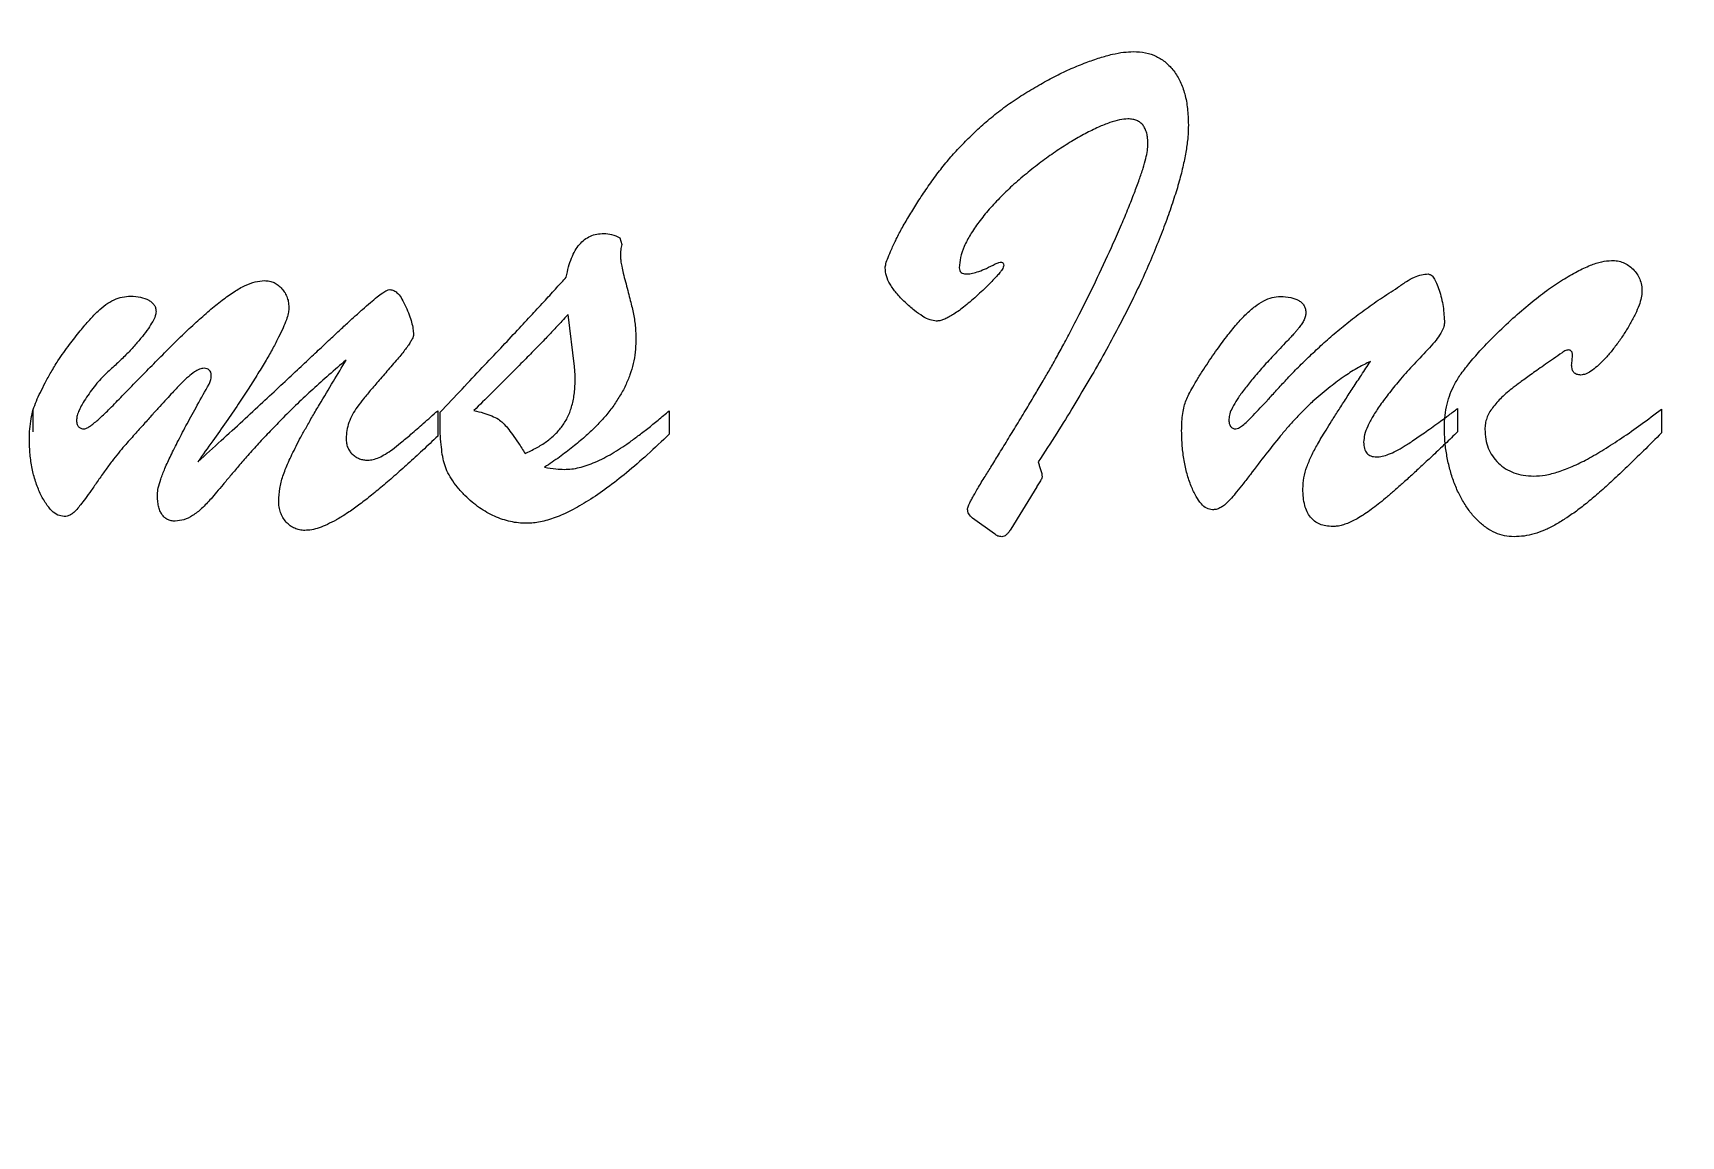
# Model space of a CAD drawing. Header units: millimetres. Extents: x -34 to 34, y -34 to 34.
# Drawn here: x 14.09 to 21.28, y -25.69 to -20.88 of the extents above; entities that cross this region are included whole.
import ezdxf

# ---------------------------------------------------------------- set-up
doc = ezdxf.new("R2010")
doc.units = ezdxf.units.MM

msp = doc.modelspace()

# ---------------------------------------------------------------- linework, layer by layer
at = {"color": 7, "linetype": 'Continuous', "lineweight": 25}
for p, q in [((16.6531, -21.7732), (16.6619, -21.8026)), ((16.4551, -22.3346), (16.4276, -22.1072)), ((14.0923, -22.5243), (14.0923, -22.6194)), ((15.8583, -22.5275), (15.8583, -22.6387)), ((15.8689, -22.5712), (15.8689, -22.5344)), ((16.8686, -22.5275), (16.8686, -22.63)), ((20.3087, -22.5179), (20.3087, -22.6194)), ((21.1986, -22.5206), (21.1986, -22.624)), ((18.472, -22.8597), (18.3585, -23.0448)), ((18.2882, -23.065), (18.1917, -22.9961))]:
    msp.add_line(p, q, dxfattribs=at)
at = {"color": 7, "linetype": 'Continuous'}
msp.add_circle((0, 0), 34, dxfattribs=at)
at = {"color": 7, "linetype": 'Continuous', "lineweight": 25}
for points, knots in [([(18.1734, -21.3404), (18.1918, -21.3222), (18.229, -21.2856), (18.2893, -21.235), (18.3529, -21.1868), (18.42, -21.1429), (18.4882, -21.1025), (18.5555, -21.0662), (18.6215, -21.0345), (18.6855, -21.0089), (18.7455, -20.9877), (18.8002, -20.9722), (18.849, -20.9629), (18.8796, -20.9612), (18.8937, -20.9604)], [0, 0, 0, 0, 0.093668, 0.188815, 0.284569, 0.382163, 0.478813, 0.571288, 0.659032, 0.743308, 0.820768, 0.889198, 0.948872, 1, 1, 1, 1]), ([(18.8937, -20.9604), (18.9116, -20.9612), (18.9463, -20.9628), (18.9948, -20.9797), (19.0373, -21.0066), (19.0722, -21.0448), (19.1004, -21.0916), (19.1201, -21.1474), (19.1318, -21.2111), (19.1333, -21.2564), (19.134, -21.2802)], [0, 0, 0, 0, 0.1187365, 0.2295896, 0.337288, 0.4504725, 0.5707081, 0.6986873, 0.841786, 1, 1, 1, 1]), ([(18.8703, -21.2545), (18.8581, -21.2554), (18.8312, -21.2576), (18.7879, -21.2709), (18.738, -21.2914), (18.6821, -21.3192), (18.6222, -21.3534), (18.5602, -21.3929), (18.4973, -21.4376), (18.4343, -21.4866), (18.3731, -21.5383), (18.3168, -21.5925), (18.2653, -21.6473), (18.2203, -21.7025), (18.1828, -21.7564), (18.1558, -21.8081), (18.1381, -21.8567), (18.1355, -21.8887), (18.1343, -21.9036)], [0, 0, 0, 0, 0.035596, 0.078827, 0.13145, 0.193316, 0.261283, 0.332942, 0.408091, 0.486895, 0.566287, 0.641962, 0.715447, 0.785785, 0.850229, 0.906694, 0.956244, 1, 1, 1, 1]), ([(19.134, -21.2802), (19.1336, -21.298), (19.1327, -21.3354), (19.1239, -21.3941), (19.1117, -21.4584), (19.0941, -21.5284), (19.0706, -21.6037), (19.0433, -21.6849), (19.0103, -21.7714), (18.9728, -21.8634), (18.9302, -21.9605), (18.8812, -22.0613), (18.8274, -22.1665), (18.7689, -22.2761), (18.7035, -22.3889), (18.634, -22.5065), (18.5585, -22.6279), (18.5055, -22.7095), (18.4784, -22.7513)], [0, 0, 0, 0, 0.032809, 0.069015, 0.109304, 0.153576, 0.202024, 0.254834, 0.311619, 0.37296, 0.438117, 0.507122, 0.579787, 0.656148, 0.736268, 0.820396, 0.908217, 1, 1, 1, 1]), ([(18.9576, -21.3647), (18.9573, -21.3561), (18.9569, -21.3399), (18.9529, -21.3172), (18.9459, -21.2981), (18.9369, -21.2817), (18.9239, -21.2695), (18.9085, -21.2606), (18.8902, -21.2554), (18.8772, -21.2548), (18.8703, -21.2545)], [0, 0, 0, 0, 0.160549, 0.303175, 0.42816, 0.541088, 0.648396, 0.75741, 0.870664, 1, 1, 1, 1]), ([(17.8109, -21.9036), (17.8118, -21.8978), (17.8142, -21.8825), (17.8243, -21.8559), (17.8398, -21.8202), (17.8604, -21.7762), (17.8866, -21.7259), (17.9185, -21.6721), (17.954, -21.6146), (17.9936, -21.5553), (18.0359, -21.4961), (18.0799, -21.4399), (18.1256, -21.3881), (18.1576, -21.3561), (18.1734, -21.3404)], [0, 0, 0, 0, 0.026265, 0.068611, 0.125556, 0.199145, 0.284276, 0.377192, 0.476409, 0.584247, 0.693846, 0.799371, 0.900981, 1, 1, 1, 1]), ([(18.8064, -21.7966), (18.8183, -21.7697), (18.8408, -21.7185), (18.8719, -21.6455), (18.8973, -21.5797), (18.9192, -21.5221), (18.9361, -21.472), (18.9474, -21.4294), (18.9558, -21.3948), (18.9571, -21.3738), (18.9576, -21.3647)], [0, 0, 0, 0, 0.192163, 0.364754, 0.518373, 0.652893, 0.767718, 0.863082, 0.940771, 1, 1, 1, 1]), ([(16.4193, -21.9445), (16.4224, -21.9296), (16.4282, -21.9014), (16.4409, -21.8623), (16.4571, -21.8293), (16.4756, -21.8016), (16.4983, -21.7802), (16.5242, -21.7654), (16.5527, -21.7555), (16.573, -21.7547), (16.5833, -21.7543)], [0, 0, 0, 0, 0.1658, 0.313396, 0.445348, 0.565113, 0.674789, 0.780859, 0.887868, 1, 1, 1, 1]), ([(16.5833, -21.7543), (16.5948, -21.7552), (16.6192, -21.7571), (16.6414, -21.7676), (16.6531, -21.7732)], [0, 0, 0, 0, 0.470802, 1, 1, 1, 1]), ([(16.6619, -21.8026), (16.6601, -21.81), (16.6559, -21.8274), (16.6559, -21.8452), (16.6559, -21.8554)], [0, 0, 0, 0, 0.4308304, 1, 1, 1, 1]), ([(16.6559, -21.8554), (16.6562, -21.8614), (16.657, -21.8754), (16.6619, -21.8996), (16.6679, -21.9302), (16.6777, -21.9652), (16.6873, -22.0019), (16.6965, -22.037), (16.7045, -22.0689), (16.7133, -22.1083), (16.722, -22.1587), (16.7226, -22.1999), (16.723, -22.2215)], [0, 0, 0, 0, 0.048126, 0.113055, 0.19727, 0.299033, 0.404679, 0.50256, 0.589993, 0.669397, 0.826363, 1, 1, 1, 1]), ([(18.2432, -22.8202), (18.2529, -22.8047), (18.2737, -22.7714), (18.3069, -22.7172), (18.3449, -22.6557), (18.3857, -22.5883), (18.4271, -22.5207), (18.4651, -22.4569), (18.4987, -22.3997), (18.5297, -22.3469), (18.5597, -22.2934), (18.5915, -22.2348), (18.6262, -22.1689), (18.6762, -22.072), (18.738, -21.9478), (18.7839, -21.8463), (18.8064, -21.7966)], [0, 0, 0, 0, 0.046764, 0.100734, 0.162991, 0.232455, 0.302794, 0.366395, 0.422923, 0.472919, 0.523402, 0.580182, 0.644148, 0.714429, 0.859901, 1, 1, 1, 1]), ([(18.0337, -22.1366), (18.0247, -22.1353), (18.0039, -22.1326), (17.9722, -22.1148), (17.9359, -22.0887), (17.897, -22.0547), (17.8604, -22.0168), (17.8326, -21.9781), (17.8147, -21.9406), (17.8121, -21.9154), (17.8109, -21.9036)], [0, 0, 0, 0, 0.079801, 0.183782, 0.314681, 0.475673, 0.639194, 0.777953, 0.895992, 1, 1, 1, 1]), ([(18.3282, -21.8935), (18.3277, -21.8962), (18.3265, -21.9027), (18.3203, -21.9133), (18.3103, -21.9258), (18.2976, -21.9418), (18.2803, -21.9593), (18.2601, -21.9803), (18.2358, -22.0034), (18.2088, -22.0283), (18.1808, -22.0527), (18.1542, -22.0749), (18.1295, -22.0939), (18.1065, -22.1089), (18.0859, -22.1213), (18.0669, -22.1296), (18.0498, -22.1352), (18.0388, -22.1361), (18.0337, -22.1366)], [0, 0, 0, 0, 0.020529, 0.051023, 0.092165, 0.143939, 0.20713, 0.28111, 0.36757, 0.464907, 0.563212, 0.651708, 0.731406, 0.801827, 0.862917, 0.915552, 0.960926, 1, 1, 1, 1]), ([(18.1343, -21.9036), (18.1346, -21.9075), (18.1351, -21.915), (18.1418, -21.9251), (18.1547, -21.9301), (18.1644, -21.9305), (18.1701, -21.9307)], [0, 0, 0, 0, 0.2261421, 0.4317739, 0.6675875, 1, 1, 1, 1]), ([(18.1701, -21.9307), (18.1774, -21.9301), (18.1942, -21.9285), (18.2216, -21.9191), (18.255, -21.9059), (18.2785, -21.8938), (18.2914, -21.8871)], [0, 0, 0, 0, 0.167749, 0.389526, 0.664334, 1, 1, 1, 1]), ([(18.2914, -21.8871), (18.2967, -21.8848), (18.3054, -21.881), (18.318, -21.8776), (18.3275, -21.8836), (18.3279, -21.89), (18.3282, -21.8935)], [0, 0, 0, 0, 0.3678022, 0.6134777, 0.7893749, 1, 1, 1, 1]), ([(20.0464, -21.9905), (20.0591, -21.9815), (20.0826, -21.9648), (20.1176, -21.9455), (20.1498, -21.9333), (20.1705, -21.9316), (20.1801, -21.9307)], [0, 0, 0, 0, 0.31386, 0.580849, 0.806719, 1, 1, 1, 1]), ([(20.1801, -21.9307), (20.1843, -21.9319), (20.1944, -21.9349), (20.2064, -21.9503), (20.2175, -21.9731), (20.233, -22.0143), (20.2477, -22.0725), (20.2501, -22.1211), (20.2513, -22.1453)], [0, 0, 0, 0, 0.0544579, 0.1319183, 0.2377193, 0.3800399, 0.6920265, 1, 1, 1, 1]), ([(20.4728, -22.1977), (20.4984, -22.1729), (20.5478, -22.1251), (20.6231, -22.0607), (20.6949, -22.0043), (20.7637, -21.9579), (20.8273, -21.9206), (20.8842, -21.8934), (20.9343, -21.8762), (20.9658, -21.8733), (20.98, -21.8719)], [0, 0, 0, 0, 0.174549, 0.336763, 0.484837, 0.621508, 0.742819, 0.845492, 0.930414, 1, 1, 1, 1]), ([(20.98, -21.8719), (20.9889, -21.8723), (21.0065, -21.8731), (21.0316, -21.8808), (21.0548, -21.8928), (21.0746, -21.9101), (21.0919, -21.9301), (21.1045, -21.9535), (21.1121, -21.9797), (21.1128, -21.9981), (21.1132, -22.0075)], [0, 0, 0, 0, 0.12621, 0.248313, 0.368574, 0.49321, 0.617847, 0.741042, 0.867308, 1, 1, 1, 1]), ([(14.3151, -22.607), (14.3178, -22.6065), (14.3242, -22.6053), (14.3343, -22.5995), (14.3474, -22.5913), (14.3624, -22.5786), (14.3807, -22.5636), (14.4007, -22.5444), (14.4238, -22.5226), (14.4577, -22.4875), (14.5034, -22.4409), (14.5603, -22.3824), (14.6201, -22.3217), (14.6816, -22.2598), (14.7424, -22.1986), (14.803, -22.1425), (14.8605, -22.0914), (14.9156, -22.0466), (14.9672, -22.0091), (15.0153, -21.9813), (15.0601, -21.9642), (15.0892, -21.9614), (15.1026, -21.9601)], [0, 0, 0, 0, 0.007768, 0.018708, 0.033514, 0.052825, 0.075549, 0.102299, 0.133128, 0.168041, 0.243844, 0.322793, 0.405198, 0.491061, 0.576296, 0.655918, 0.730607, 0.799865, 0.862067, 0.915638, 0.960937, 1, 1, 1, 1]), ([(14.8118, -22.7499), (14.8458, -22.7191), (14.9115, -22.6599), (15.0057, -22.5734), (15.0924, -22.493), (15.1718, -22.4192), (15.2433, -22.3521), (15.307, -22.2927), (15.3623, -22.2406), (15.4103, -22.1951), (15.4536, -22.1554), (15.4927, -22.119), (15.5298, -22.0864), (15.563, -22.057), (15.592, -22.0324), (15.616, -22.0149), (15.6339, -22.0031), (15.6448, -22.0003), (15.6488, -21.9992)], [0, 0, 0, 0, 0.122156, 0.235615, 0.340681, 0.437079, 0.524233, 0.601864, 0.669099, 0.726811, 0.777903, 0.825536, 0.869167, 0.909342, 0.943812, 0.970083, 0.988904, 1, 1, 1, 1]), ([(15.1026, -21.9601), (15.11, -21.9606), (15.1245, -21.9615), (15.1452, -21.968), (15.1637, -21.9795), (15.1793, -21.9952), (15.1928, -22.0135), (15.2027, -22.0346), (15.2082, -22.0579), (15.2088, -22.074), (15.2092, -22.0823)], [0, 0, 0, 0, 0.122594, 0.239889, 0.356216, 0.480171, 0.605678, 0.731827, 0.862448, 1, 1, 1, 1]), ([(15.6488, -21.9992), (15.6552, -22), (15.6689, -22.0019), (15.6874, -22.018), (15.7041, -22.0423), (15.7198, -22.0739), (15.7336, -22.1078), (15.7445, -22.1399), (15.7508, -22.1686), (15.7521, -22.1866), (15.7527, -22.1949)], [0, 0, 0, 0, 0.080435, 0.174214, 0.300566, 0.459378, 0.624778, 0.769329, 0.893608, 1, 1, 1, 1]), ([(15.8689, -22.5344), (15.9009, -22.5006), (15.9623, -22.4356), (16.0506, -22.3423), (16.1312, -22.2568), (16.2038, -22.1789), (16.2691, -22.1095), (16.3259, -22.0473), (16.3754, -21.9934), (16.4055, -21.9599), (16.4193, -21.9445)], [0, 0, 0, 0, 0.173206, 0.332313, 0.477737, 0.610282, 0.727924, 0.832304, 0.923391, 1, 1, 1, 1]), ([(19.3412, -22.607), (19.3453, -22.606), (19.3559, -22.6033), (19.3726, -22.5908), (19.3934, -22.5718), (19.419, -22.5462), (19.448, -22.5139), (19.483, -22.4781), (19.5202, -22.4362), (19.5624, -22.3912), (19.6081, -22.3425), (19.6588, -22.2932), (19.7131, -22.2425), (19.7714, -22.191), (19.834, -22.1394), (19.9007, -22.0881), (19.9721, -22.0387), (20.0214, -22.0067), (20.0464, -21.9905)], [0, 0, 0, 0, 0.013278, 0.034803, 0.06488, 0.103534, 0.150159, 0.203328, 0.262755, 0.32872, 0.400183, 0.475425, 0.554164, 0.636813, 0.723493, 0.812623, 0.904831, 1, 1, 1, 1]), ([(14.2012, -22.3093), (14.218, -22.2857), (14.2495, -22.2417), (14.2958, -22.182), (14.337, -22.1331), (14.3737, -22.094), (14.409, -22.0642), (14.4445, -22.043), (14.4815, -22.0302), (14.5066, -22.0285), (14.5191, -22.0277)], [0, 0, 0, 0, 0.197563, 0.369624, 0.51496, 0.633967, 0.735672, 0.828886, 0.91482, 1, 1, 1, 1]), ([(14.5191, -22.0277), (14.5335, -22.0284), (14.5605, -22.0299), (14.5916, -22.0415), (14.6114, -22.0543), (14.6221, -22.0661), (14.6285, -22.0801), (14.6291, -22.0901), (14.6294, -22.0952)], [0, 0, 0, 0, 0.300196, 0.564267, 0.684438, 0.791317, 0.893314, 1, 1, 1, 1]), ([(19.2011, -22.346), (19.2181, -22.3203), (19.2501, -22.272), (19.2987, -22.2067), (19.3424, -22.1515), (19.3835, -22.1072), (19.4223, -22.0725), (19.4605, -22.0481), (19.498, -22.0319), (19.5235, -22.03), (19.5355, -22.029)], [0, 0, 0, 0, 0.194739, 0.3653, 0.512963, 0.638685, 0.746165, 0.839941, 0.924052, 1, 1, 1, 1]), ([(19.5355, -22.029), (19.5506, -22.0298), (19.5784, -22.0312), (19.6105, -22.0423), (19.6295, -22.0563), (19.6396, -22.0691), (19.6454, -22.0847), (19.646, -22.0958), (19.6463, -22.1016)], [0, 0, 0, 0, 0.304246, 0.558368, 0.670792, 0.776435, 0.881988, 1, 1, 1, 1]), ([(21.1132, -22.0075), (21.1124, -22.0165), (21.1107, -22.037), (21.1, -22.0696), (21.0838, -22.1073), (21.0616, -22.1485), (21.0363, -22.1912), (21.0081, -22.232), (20.9789, -22.2702), (20.9489, -22.3043), (20.9197, -22.333), (20.893, -22.3542), (20.8693, -22.3685), (20.8536, -22.3708), (20.8467, -22.3718)], [0, 0, 0, 0, 0.058221, 0.130774, 0.218141, 0.321149, 0.429712, 0.535444, 0.638148, 0.73743, 0.826133, 0.899444, 0.955991, 1, 1, 1, 1]), ([(14.6294, -22.0952), (14.6284, -22.1016), (14.6262, -22.1168), (14.6136, -22.1412), (14.5947, -22.1708), (14.5688, -22.2049), (14.5375, -22.2418), (14.5022, -22.2807), (14.4621, -22.3195), (14.4336, -22.3449), (14.419, -22.358)], [0, 0, 0, 0, 0.0562451, 0.134582, 0.2380566, 0.3659684, 0.5102638, 0.6636929, 0.8274612, 1, 1, 1, 1]), ([(15.2092, -22.0823), (15.2085, -22.0893), (15.2068, -22.1058), (15.1974, -22.1335), (15.1832, -22.1681), (15.1631, -22.2093), (15.1386, -22.2568), (15.1085, -22.3098), (15.073, -22.368), (15.0324, -22.432), (14.9864, -22.5022), (14.9336, -22.5785), (14.8749, -22.6619), (14.8334, -22.7198), (14.8118, -22.7499)], [0, 0, 0, 0, 0.0267007, 0.0635431, 0.1118175, 0.1704817, 0.2394025, 0.3170954, 0.4044462, 0.5012043, 0.6082142, 0.7266518, 0.8575162, 1, 1, 1, 1]), ([(16.4276, -22.1072), (16.4184, -22.1173), (16.398, -22.1399), (16.3634, -22.1764), (16.3227, -22.2199), (16.2742, -22.2687), (16.2196, -22.3245), (16.1581, -22.3864), (16.0895, -22.4544), (16.0415, -22.5018), (16.0164, -22.5266)], [0, 0, 0, 0, 0.069757, 0.155516, 0.256753, 0.373994, 0.506719, 0.655477, 0.819719, 1, 1, 1, 1]), ([(19.6463, -22.1016), (19.6458, -22.1072), (19.6448, -22.1192), (19.6368, -22.136), (19.6267, -22.1523), (19.6167, -22.1661), (19.6062, -22.178), (19.5957, -22.1909), (19.5807, -22.206), (19.5702, -22.2178), (19.5645, -22.2243)], [0, 0, 0, 0, 0.111143, 0.237226, 0.366242, 0.495293, 0.575561, 0.684022, 0.8268, 1, 1, 1, 1]), ([(20.2513, -22.1453), (20.2503, -22.1521), (20.2479, -22.168), (20.2341, -22.1928), (20.2133, -22.2218), (20.1958, -22.2421), (20.1861, -22.2532)], [0, 0, 0, 0, 0.161132, 0.372934, 0.653633, 1, 1, 1, 1]), ([(15.7527, -22.1949), (15.7523, -22.1978), (15.7516, -22.2048), (15.7462, -22.2159), (15.7383, -22.2295), (15.7279, -22.2463), (15.7133, -22.2646), (15.6968, -22.2863), (15.6764, -22.3098), (15.6469, -22.3443), (15.61, -22.3857), (15.5702, -22.4324), (15.5364, -22.4735), (15.508, -22.5095), (15.4856, -22.5434), (15.4703, -22.5778), (15.4606, -22.6132), (15.4593, -22.6373), (15.4586, -22.6493)], [0, 0, 0, 0, 0.016036, 0.037711, 0.066457, 0.102071, 0.144921, 0.193617, 0.250404, 0.314242, 0.440662, 0.552425, 0.648386, 0.730424, 0.801652, 0.869198, 0.934713, 1, 1, 1, 1]), ([(20.2513, -22.5992), (20.2518, -22.582), (20.2526, -22.5483), (20.2619, -22.4995), (20.2754, -22.4533), (20.2963, -22.4087), (20.3256, -22.3627), (20.3655, -22.313), (20.4145, -22.2562), (20.4524, -22.2181), (20.4728, -22.1977)], [0, 0, 0, 0, 0.108925, 0.213508, 0.313969, 0.413473, 0.524754, 0.658991, 0.817315, 1, 1, 1, 1]), ([(16.723, -22.2215), (16.7225, -22.2384), (16.7215, -22.2721), (16.7123, -22.322), (16.698, -22.371), (16.6782, -22.419), (16.6525, -22.4654), (16.6226, -22.5113), (16.5869, -22.5557), (16.5462, -22.5996), (16.4998, -22.6431), (16.4471, -22.6865), (16.389, -22.7314), (16.3469, -22.7596), (16.3251, -22.7742)], [0, 0, 0, 0, 0.071249, 0.142172, 0.213601, 0.286386, 0.360767, 0.437363, 0.517462, 0.601215, 0.689979, 0.785955, 0.889311, 1, 1, 1, 1]), ([(19.5645, -22.2243), (19.5444, -22.245), (19.5066, -22.2841), (19.4552, -22.3412), (19.4115, -22.3921), (19.3753, -22.4369), (19.3473, -22.4765), (19.3275, -22.5104), (19.3139, -22.5385), (19.3115, -22.5562), (19.3104, -22.5638)], [0, 0, 0, 0, 0.201613, 0.380674, 0.537241, 0.671464, 0.783837, 0.875553, 0.946612, 1, 1, 1, 1]), ([(20.1861, -22.2532), (20.1634, -22.2769), (20.1206, -22.3215), (20.062, -22.3868), (20.0126, -22.4465), (19.972, -22.5007), (19.9397, -22.5492), (19.917, -22.5923), (19.902, -22.6299), (19.8996, -22.6538), (19.8985, -22.6644)], [0, 0, 0, 0, 0.192809, 0.364756, 0.516725, 0.649584, 0.763741, 0.859419, 0.937072, 1, 1, 1, 1]), ([(20.7645, -22.2748), (20.7521, -22.2834), (20.7282, -22.3), (20.6938, -22.3236), (20.6627, -22.3459), (20.6343, -22.3653), (20.61, -22.3841), (20.5874, -22.3993), (20.5689, -22.4139), (20.539, -22.4356), (20.5017, -22.4674), (20.467, -22.5053), (20.4463, -22.5364), (20.4353, -22.5596), (20.4293, -22.5839), (20.4283, -22.6002), (20.4277, -22.6084)], [0, 0, 0, 0, 0.092484, 0.178197, 0.256369, 0.326462, 0.389576, 0.44482, 0.493094, 0.534043, 0.67126, 0.793009, 0.847973, 0.899662, 0.950003, 1, 1, 1, 1]), ([(20.8095, -22.284), (20.8093, -22.2787), (20.8089, -22.2691), (20.7954, -22.2609), (20.7793, -22.2643), (20.7699, -22.271), (20.7645, -22.2748)], [0, 0, 0, 0, 0.244218, 0.438634, 0.679067, 1, 1, 1, 1]), ([(20.8063, -22.3286), (20.8068, -22.3246), (20.8078, -22.317), (20.8085, -22.3056), (20.8097, -22.2948), (20.8096, -22.2876), (20.8095, -22.284)], [0, 0, 0, 0, 0.26888, 0.516296, 0.763712, 1, 1, 1, 1]), ([(14.0767, -22.6539), (14.077, -22.6382), (14.0775, -22.6077), (14.0838, -22.564), (14.0927, -22.5232), (14.1067, -22.4848), (14.1252, -22.4464), (14.1462, -22.4042), (14.172, -22.3581), (14.1912, -22.3261), (14.2012, -22.3093)], [0, 0, 0, 0, 0.126045, 0.245666, 0.355895, 0.46213, 0.573726, 0.699632, 0.842232, 1, 1, 1, 1]), ([(14.419, -22.358), (14.4028, -22.3743), (14.3686, -22.4087), (14.3332, -22.4579), (14.3075, -22.4977), (14.2941, -22.5242), (14.2849, -22.5459), (14.2832, -22.5595), (14.2825, -22.5652)], [0, 0, 0, 0, 0.27389, 0.576698, 0.721118, 0.837917, 0.931543, 1, 1, 1, 1]), ([(14.8389, -22.3424), (14.8323, -22.3434), (14.8173, -22.3458), (14.7943, -22.3595), (14.7681, -22.3804), (14.7437, -22.4037), (14.7208, -22.4273), (14.6992, -22.4503), (14.674, -22.4781), (14.6447, -22.5099), (14.612, -22.5465), (14.5752, -22.5874), (14.5344, -22.6326), (14.5062, -22.6644), (14.4916, -22.681)], [0, 0, 0, 0, 0.04027, 0.092276, 0.1611, 0.245998, 0.298374, 0.362709, 0.439019, 0.527942, 0.627524, 0.739719, 0.864527, 1, 1, 1, 1]), ([(14.8697, -22.3736), (14.8695, -22.3689), (14.8691, -22.3604), (14.8625, -22.3495), (14.8518, -22.343), (14.8434, -22.3426), (14.8389, -22.3424)], [0, 0, 0, 0, 0.277827, 0.504548, 0.731269, 1, 1, 1, 1]), ([(15.4586, -22.3065), (15.4336, -22.328), (15.3845, -22.3702), (15.3137, -22.4336), (15.2471, -22.4959), (15.1855, -22.5568), (15.1287, -22.6149), (15.0773, -22.6697), (15.0307, -22.7203), (14.9905, -22.768), (14.9547, -22.8107), (14.9229, -22.8486), (14.8948, -22.8815), (14.8776, -22.9021), (14.8697, -22.9116)], [0, 0, 0, 0, 0.117074, 0.229402, 0.337391, 0.440335, 0.536752, 0.625522, 0.707043, 0.780634, 0.846568, 0.904783, 0.956044, 1, 1, 1, 1]), ([(15.1646, -22.9212), (15.1655, -22.9031), (15.1673, -22.8662), (15.1798, -22.8206), (15.1936, -22.7828), (15.2073, -22.7515), (15.2227, -22.7176), (15.2411, -22.681), (15.2614, -22.6408), (15.2864, -22.5979), (15.3126, -22.5502), (15.3526, -22.4841), (15.4012, -22.4022), (15.4401, -22.3375), (15.4586, -22.3065)], [0, 0, 0, 0, 0.0791172, 0.1604597, 0.2052666, 0.2546556, 0.3090629, 0.3679231, 0.4333618, 0.5054568, 0.58443, 0.6707068, 0.8426864, 1, 1, 1, 1]), ([(16.4583, -22.3879), (16.4584, -22.383), (16.4586, -22.3736), (16.4574, -22.3601), (16.4566, -22.3473), (16.4556, -22.3388), (16.4551, -22.3346)], [0, 0, 0, 0, 0.275143, 0.525084, 0.757872, 1, 1, 1, 1]), ([(19.1046, -22.6153), (19.1049, -22.6018), (19.1054, -22.5763), (19.109, -22.5405), (19.1148, -22.5094), (19.1234, -22.4812), (19.137, -22.4534), (19.1543, -22.422), (19.1757, -22.3854), (19.1922, -22.3598), (19.2011, -22.346)], [0, 0, 0, 0, 0.138621, 0.262063, 0.36951, 0.463615, 0.564335, 0.686211, 0.832284, 1, 1, 1, 1]), ([(19.6339, -22.8684), (19.6346, -22.8522), (19.6361, -22.8197), (19.6503, -22.7714), (19.671, -22.723), (19.6932, -22.6813), (19.7147, -22.6441), (19.7358, -22.6106), (19.7598, -22.571), (19.7883, -22.5269), (19.8197, -22.4782), (19.8536, -22.4259), (19.8901, -22.3706), (19.915, -22.3326), (19.9279, -22.313)], [0, 0, 0, 0, 0.076224, 0.153427, 0.235771, 0.324739, 0.376595, 0.438621, 0.511688, 0.594955, 0.687044, 0.785348, 0.889263, 1, 1, 1, 1]), ([(19.9279, -22.313), (19.9104, -22.3214), (19.8722, -22.3397), (19.8142, -22.3774), (19.7497, -22.4249), (19.7059, -22.4616), (19.6826, -22.4811)], [0, 0, 0, 0, 0.1948779, 0.4259937, 0.6936187, 1, 1, 1, 1]), ([(20.8467, -22.3718), (20.8408, -22.3714), (20.8297, -22.3706), (20.8153, -22.3617), (20.8075, -22.3464), (20.8067, -22.335), (20.8063, -22.3286)], [0, 0, 0, 0, 0.262931, 0.490431, 0.716798, 1, 1, 1, 1]), ([(14.6354, -22.8928), (14.6363, -22.8832), (14.6385, -22.8606), (14.651, -22.823), (14.6688, -22.7759), (14.6951, -22.7202), (14.7277, -22.6553), (14.7662, -22.5815), (14.811, -22.4995), (14.8434, -22.4423), (14.8605, -22.4122)], [0, 0, 0, 0, 0.053864, 0.127482, 0.221574, 0.337239, 0.474033, 0.630502, 0.805168, 1, 1, 1, 1]), ([(14.8605, -22.4122), (14.8631, -22.4069), (14.8693, -22.3949), (14.8695, -22.3813), (14.8697, -22.3736)], [0, 0, 0, 0, 0.436018, 1, 1, 1, 1]), ([(16.2397, -22.7136), (16.2564, -22.706), (16.2888, -22.6913), (16.3329, -22.6635), (16.3711, -22.6317), (16.4031, -22.5953), (16.4287, -22.5531), (16.4458, -22.5038), (16.4564, -22.448), (16.4577, -22.4086), (16.4583, -22.3879)], [0, 0, 0, 0, 0.1307277, 0.2532697, 0.3701483, 0.4830041, 0.5974714, 0.719254, 0.8525094, 1, 1, 1, 1]), ([(19.6826, -22.4811), (19.6685, -22.4947), (19.6412, -22.5211), (19.6026, -22.5611), (19.5671, -22.6001), (19.5237, -22.6521), (19.4693, -22.72), (19.4162, -22.7902), (19.3744, -22.8453), (19.3464, -22.8795), (19.3235, -22.9068), (19.3048, -22.9276), (19.2881, -22.9422), (19.2719, -22.9524), (19.2554, -22.9587), (19.2442, -22.9595), (19.2388, -22.9598)], [0, 0, 0, 0, 0.088509, 0.172601, 0.252351, 0.32785, 0.48021, 0.647379, 0.727212, 0.794434, 0.848211, 0.889047, 0.921102, 0.94889, 0.975504, 1, 1, 1, 1]), ([(14.2825, -22.5652), (14.2826, -22.5714), (14.2829, -22.5825), (14.2896, -22.5966), (14.301, -22.6058), (14.3102, -22.6066), (14.3151, -22.607)], [0, 0, 0, 0, 0.307142, 0.546325, 0.758751, 1, 1, 1, 1]), ([(15.5533, -22.7434), (15.5612, -22.7429), (15.5782, -22.7417), (15.604, -22.7313), (15.6323, -22.7166), (15.6635, -22.6947), (15.6999, -22.665), (15.7452, -22.628), (15.7987, -22.5807), (15.8374, -22.5462), (15.8583, -22.5275)], [0, 0, 0, 0, 0.062242, 0.134318, 0.217811, 0.314633, 0.435404, 0.589509, 0.777647, 1, 1, 1, 1]), ([(15.9773, -22.8978), (15.966, -22.8858), (15.9444, -22.8629), (15.9183, -22.8265), (15.8982, -22.7913), (15.8854, -22.7552), (15.8777, -22.7166), (15.8731, -22.6734), (15.869, -22.6244), (15.8689, -22.5896), (15.8689, -22.5712)], [0, 0, 0, 0, 0.138819, 0.264466, 0.376463, 0.479275, 0.586024, 0.706811, 0.845204, 1, 1, 1, 1]), ([(16.0164, -22.5266), (16.0307, -22.53), (16.0574, -22.5363), (16.0931, -22.5491), (16.1222, -22.5629), (16.1447, -22.5811), (16.1644, -22.6043), (16.1865, -22.6336), (16.212, -22.6708), (16.2299, -22.6985), (16.2397, -22.7136)], [0, 0, 0, 0, 0.145236, 0.270552, 0.37402, 0.461162, 0.554339, 0.674104, 0.823009, 1, 1, 1, 1]), ([(16.4115, -22.7834), (16.4221, -22.7831), (16.4439, -22.7824), (16.4771, -22.776), (16.5115, -22.7658), (16.5599, -22.7467), (16.6216, -22.7146), (16.6829, -22.675), (16.7335, -22.6367), (16.7763, -22.6046), (16.8214, -22.5673), (16.8524, -22.5412), (16.8686, -22.5275)], [0, 0, 0, 0, 0.059536, 0.122559, 0.189885, 0.261069, 0.414778, 0.579881, 0.671017, 0.771804, 0.880776, 1, 1, 1, 1]), ([(19.3104, -22.5638), (19.3106, -22.5702), (19.3109, -22.5814), (19.317, -22.596), (19.3276, -22.6057), (19.3366, -22.6066), (19.3412, -22.607)], [0, 0, 0, 0, 0.316279, 0.560279, 0.772632, 1, 1, 1, 1]), ([(19.9545, -22.7292), (19.9629, -22.7286), (19.9811, -22.7273), (20.0098, -22.7176), (20.0418, -22.7027), (20.0707, -22.686), (20.0964, -22.6694), (20.1193, -22.6547), (20.1442, -22.637), (20.1725, -22.6181), (20.2025, -22.5957), (20.2358, -22.5719), (20.2715, -22.5458), (20.2961, -22.5274), (20.3087, -22.5179)], [0, 0, 0, 0, 0.0599, 0.131391, 0.216246, 0.314019, 0.371517, 0.436037, 0.509739, 0.591389, 0.68136, 0.779276, 0.885783, 1, 1, 1, 1]), ([(20.6404, -22.8128), (20.6575, -22.8119), (20.6941, -22.8098), (20.7505, -22.7941), (20.8121, -22.771), (20.8784, -22.7377), (20.9499, -22.6953), (21.028, -22.6454), (21.1116, -22.5861), (21.1687, -22.5431), (21.1986, -22.5206)], [0, 0, 0, 0, 0.080157, 0.171388, 0.273581, 0.389055, 0.518948, 0.66419, 0.824221, 1, 1, 1, 1]), ([(15.8583, -22.6387), (15.8362, -22.6596), (15.7931, -22.7001), (15.7298, -22.7586), (15.6692, -22.8123), (15.6119, -22.8613), (15.5585, -22.9055), (15.5082, -22.9438), (15.4617, -22.9766), (15.4184, -23.003), (15.3788, -23.0234), (15.3429, -23.0385), (15.31, -23.0481), (15.2889, -23.0493), (15.279, -23.0499)], [0, 0, 0, 0, 0.126743, 0.246311, 0.358766, 0.463669, 0.560157, 0.647503, 0.726735, 0.796821, 0.858409, 0.91216, 0.959018, 1, 1, 1, 1]), ([(15.4586, -22.6493), (15.459, -22.656), (15.4597, -22.669), (15.4648, -22.6876), (15.4739, -22.7039), (15.4856, -22.7183), (15.5006, -22.729), (15.5167, -22.7377), (15.5347, -22.7422), (15.547, -22.743), (15.5533, -22.7434)], [0, 0, 0, 0, 0.1360127, 0.2607585, 0.3833587, 0.5079144, 0.6310545, 0.7522162, 0.8731821, 1, 1, 1, 1]), ([(16.8686, -22.63), (16.837, -22.6601), (16.7764, -22.7177), (16.6861, -22.7965), (16.6005, -22.8635), (16.5316, -22.9112), (16.4786, -22.9425), (16.4418, -22.9631), (16.4061, -22.98), (16.3717, -22.994), (16.3388, -23.0051), (16.307, -23.013), (16.2766, -23.0179), (16.2567, -23.0184), (16.247, -23.0186)], [0, 0, 0, 0, 0.175254, 0.335603, 0.48057, 0.611508, 0.671596, 0.727718, 0.780784, 0.829866, 0.876517, 0.920199, 0.961231, 1, 1, 1, 1]), ([(19.2388, -22.9598), (19.2303, -22.9584), (19.2117, -22.9551), (19.1872, -22.9326), (19.1655, -22.899), (19.1445, -22.8546), (19.1268, -22.8019), (19.1141, -22.7433), (19.1062, -22.6807), (19.1051, -22.6375), (19.1046, -22.6153)], [0, 0, 0, 0, 0.064305, 0.142716, 0.243913, 0.371411, 0.51757, 0.668981, 0.82976, 1, 1, 1, 1]), ([(20.3087, -22.6194), (20.2906, -22.6371), (20.2553, -22.6713), (20.2036, -22.7202), (20.155, -22.7654), (20.1103, -22.8072), (20.0685, -22.845), (20.0296, -22.8783), (19.995, -22.909), (19.9627, -22.9351), (19.9329, -22.9581), (19.9048, -22.978), (19.8781, -22.995), (19.8525, -23.0084), (19.8286, -23.0191), (19.8061, -23.0271), (19.7848, -23.0321), (19.7709, -23.0326), (19.7643, -23.0329)], [0, 0, 0, 0, 0.109656, 0.212775, 0.307947, 0.396564, 0.477732, 0.551475, 0.618173, 0.67799, 0.7314, 0.780854, 0.827001, 0.868201, 0.905878, 0.940245, 0.971438, 1, 1, 1, 1]), ([(20.555, -23.0774), (20.5411, -23.0767), (20.5132, -23.0751), (20.4727, -23.0615), (20.4343, -23.0397), (20.3981, -23.0102), (20.3655, -22.9734), (20.3365, -22.931), (20.3105, -22.884), (20.2894, -22.8319), (20.2725, -22.7765), (20.2601, -22.7189), (20.2525, -22.6596), (20.2517, -22.6194), (20.2513, -22.5992)], [0, 0, 0, 0, 0.0668995, 0.1344986, 0.2040404, 0.2792402, 0.3588468, 0.4407098, 0.5267753, 0.6179791, 0.7115661, 0.8061531, 0.9022977, 1, 1, 1, 1]), ([(20.4277, -22.6084), (20.4284, -22.6228), (20.4297, -22.6509), (20.4409, -22.6907), (20.4599, -22.7261), (20.4856, -22.7569), (20.5176, -22.7819), (20.5546, -22.8001), (20.5962, -22.8108), (20.6254, -22.8121), (20.6404, -22.8128)], [0, 0, 0, 0, 0.130854, 0.253363, 0.371262, 0.492381, 0.613912, 0.736114, 0.863617, 1, 1, 1, 1]), ([(21.1986, -22.624), (21.1724, -22.6504), (21.1227, -22.7005), (21.051, -22.7698), (20.9871, -22.8299), (20.9306, -22.8821), (20.8779, -22.9261), (20.8286, -22.9651), (20.7802, -22.9981), (20.7338, -23.0263), (20.6887, -23.0497), (20.6436, -23.0651), (20.5993, -23.0756), (20.5696, -23.0768), (20.555, -23.0774)], [0, 0, 0, 0, 0.138955, 0.262981, 0.372093, 0.466316, 0.549845, 0.628005, 0.700734, 0.768137, 0.830729, 0.889446, 0.945583, 1, 1, 1, 1]), ([(14.2283, -22.9892), (14.219, -22.9878), (14.1988, -22.9846), (14.1715, -22.9631), (14.1464, -22.9305), (14.1225, -22.8874), (14.1025, -22.8357), (14.0873, -22.7788), (14.0787, -22.7175), (14.0774, -22.6755), (14.0767, -22.6539)], [0, 0, 0, 0, 0.070948, 0.154053, 0.256382, 0.385255, 0.528654, 0.678788, 0.834823, 1, 1, 1, 1]), ([(14.4916, -22.681), (14.4828, -22.6913), (14.4643, -22.7132), (14.4361, -22.7488), (14.4065, -22.789), (14.3765, -22.832), (14.3483, -22.8733), (14.323, -22.9086), (14.3019, -22.9358), (14.2855, -22.9567), (14.2712, -22.9716), (14.257, -22.9816), (14.2428, -22.9881), (14.233, -22.9889), (14.2283, -22.9892)], [0, 0, 0, 0, 0.0989294, 0.2084558, 0.3304346, 0.4625126, 0.5899343, 0.6945318, 0.7788267, 0.8406436, 0.8879469, 0.9287759, 0.9662555, 1, 1, 1, 1]), ([(19.8985, -22.6644), (19.899, -22.674), (19.8999, -22.6913), (19.9108, -22.714), (19.9308, -22.7274), (19.9462, -22.7286), (19.9545, -22.7292)], [0, 0, 0, 0, 0.294926, 0.529157, 0.746379, 1, 1, 1, 1]), ([(16.3251, -22.7742), (16.3415, -22.7769), (16.3701, -22.7816), (16.399, -22.7829), (16.4115, -22.7834)], [0, 0, 0, 0, 0.5710678, 1, 1, 1, 1]), ([(18.4784, -22.7513), (18.4801, -22.7566), (18.4836, -22.7678), (18.4887, -22.7846), (18.4948, -22.8011), (18.4952, -22.8125), (18.4954, -22.8179)], [0, 0, 0, 0, 0.244152, 0.509346, 0.766226, 1, 1, 1, 1]), ([(18.1701, -22.958), (18.1704, -22.9558), (18.1709, -22.9502), (18.1753, -22.9409), (18.1807, -22.9281), (18.1889, -22.9126), (18.1993, -22.8938), (18.2114, -22.8718), (18.2269, -22.8472), (18.2376, -22.8295), (18.2432, -22.8202)], [0, 0, 0, 0, 0.041488, 0.107414, 0.194094, 0.309555, 0.443479, 0.605043, 0.7907, 1, 1, 1, 1]), ([(18.4954, -22.8179), (18.4952, -22.8194), (18.4945, -22.8237), (18.4905, -22.8303), (18.4856, -22.8385), (18.4801, -22.8468), (18.4754, -22.8539), (18.4729, -22.8581), (18.472, -22.8597)], [0, 0, 0, 0, 0.097174, 0.26763, 0.468639, 0.695935, 0.888877, 1, 1, 1, 1]), ([(14.7135, -23.0095), (14.7073, -23.0092), (14.6955, -23.0086), (14.6792, -23.0026), (14.665, -22.9936), (14.6545, -22.9798), (14.6453, -22.9634), (14.6399, -22.9429), (14.636, -22.9191), (14.6356, -22.902), (14.6354, -22.8928)], [0, 0, 0, 0, 0.116201, 0.220422, 0.324644, 0.429386, 0.544503, 0.677124, 0.826348, 1, 1, 1, 1]), ([(14.8697, -22.9116), (14.8563, -22.9263), (14.8316, -22.9533), (14.7918, -22.9849), (14.7526, -23.0054), (14.7259, -23.0082), (14.7135, -23.0095)], [0, 0, 0, 0, 0.313723, 0.577995, 0.803528, 1, 1, 1, 1]), ([(15.279, -23.0499), (15.2711, -23.0495), (15.2558, -23.0487), (15.2339, -23.0413), (15.2139, -23.0298), (15.1965, -23.0135), (15.1823, -22.9938), (15.1723, -22.9714), (15.1653, -22.9471), (15.1648, -22.93), (15.1646, -22.9212)], [0, 0, 0, 0, 0.122644, 0.238441, 0.357482, 0.481126, 0.607993, 0.734363, 0.863246, 1, 1, 1, 1]), ([(16.247, -23.0186), (16.2349, -23.0183), (16.2108, -23.0176), (16.1752, -23.012), (16.1405, -23.0021), (16.1063, -22.9887), (16.0727, -22.9717), (16.04, -22.9507), (16.0075, -22.9265), (15.9875, -22.9075), (15.9773, -22.8978)], [0, 0, 0, 0, 0.119829, 0.237883, 0.355868, 0.47627, 0.60025, 0.72759, 0.860598, 1, 1, 1, 1]), ([(19.7643, -23.0329), (19.754, -23.0324), (19.7346, -23.0314), (19.7073, -23.024), (19.6841, -23.0109), (19.6655, -22.9919), (19.6509, -22.9682), (19.641, -22.9393), (19.6345, -22.9056), (19.6341, -22.8813), (19.6339, -22.8684)], [0, 0, 0, 0, 0.128971, 0.242478, 0.35068, 0.459137, 0.57193, 0.696257, 0.838768, 1, 1, 1, 1]), ([(18.1917, -22.9961), (18.1855, -22.9903), (18.1743, -22.9798), (18.1714, -22.9647), (18.1701, -22.958)], [0, 0, 0, 0, 0.552397, 1, 1, 1, 1]), ([(18.3194, -23.0774), (18.3136, -23.0769), (18.3019, -23.0758), (18.2928, -23.0686), (18.2882, -23.065)], [0, 0, 0, 0, 0.505128, 1, 1, 1, 1]), ([(18.3585, -23.0448), (18.3555, -23.0497), (18.3499, -23.0586), (18.3401, -23.0688), (18.3303, -23.0764), (18.3229, -23.0771), (18.3194, -23.0774)], [0, 0, 0, 0, 0.3243061, 0.587728, 0.8063283, 1, 1, 1, 1])]:
    msp.add_open_spline(points, degree=3, knots=knots, dxfattribs=at)

doc.saveas('drawing.dxf')
